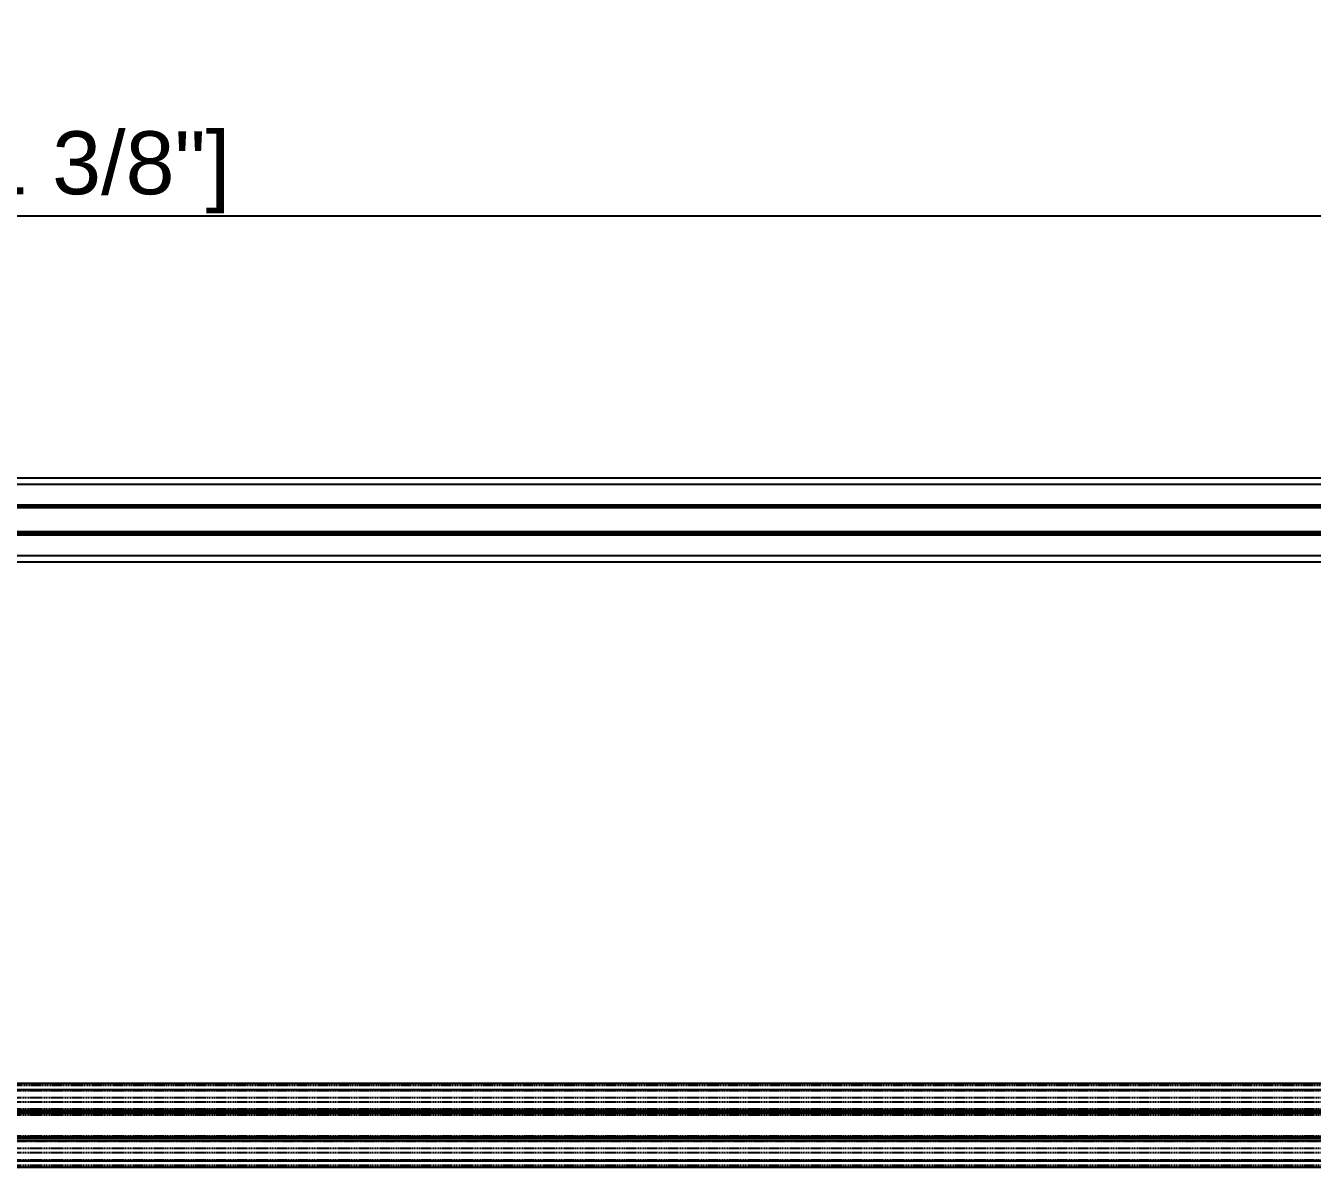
# Model space of a CAD drawing. Header units: millimetres. Extents: x 620 to 19791, y 2539 to 6969.
# Drawn here: x 12400.8 to 12707.1, y 3177.9 to 3449.7 of the extents above; entities that cross this region are included whole.
import ezdxf

# ---------------------------------------------------------------- set-up
doc = ezdxf.new("R2010")
doc.units = ezdxf.units.MM
doc.linetypes.add('HIDDEN', pattern=[0.2, 0.1, -0.1])
doc.layers.add('02___PRT_ALL_AXES', color=7, linetype='Continuous')
doc.layers.add('DEFAULT_2', color=8, linetype='HIDDEN')
doc.styles.get("Standard").update_dxf_attribs({"font": 'arial.ttf'})
doc.dimstyles.new('ISO-25', dxfattribs={"dimtxt": 15, "dimasz": 10, "dimexe": 1.25, "dimexo": 0.625, "dimtad": 1, "dimtxsty": 'Standard', "dimcen": 2.5, "dimadec": 0, "dimazin": 0, "dimtfac": 1, "dimtmove": 0, "dimatfit": 3, "dimfxl": 1, "dimarcsym": 0})

# ---------------------------------------------------------------- blocks, each defined once
blk = doc.blocks.new('*D42')
at = {"color": 0, "lineweight": -2, "transparency": 16777216}
for p, q in [((11900.94, 3332.71), (11900.94, 3405.74)), ((12851.44, 3332.71), (12851.44, 3405.74)), ((11910.94, 3404.49), (12841.44, 3404.49))]:
    blk.add_line(p, q, dxfattribs=at)
at = {"color": 0, "transparency": 16777216}
for points in [[(11910.94, 3406.15), (11910.94, 3402.82), (11900.94, 3404.49)], [(12841.44, 3406.15), (12841.44, 3402.82), (12851.44, 3404.49)]]:
    blk.add_solid(points, dxfattribs=at)
at = {"layer": 'Defpoints', "color": 0, "transparency": 16777216}
for p in [(12851.44, 3404.49), (11900.94, 3332.08), (12851.44, 3332.08)]:
    blk.add_point(p, dxfattribs=at)
at = {"color": 0, "lineweight": 5, "transparency": 16777216, "insert": (12376.19, 3414.82), "char_height": 15, "attachment_point": 5}
blk.add_mtext('950,5 [3\'-1 3/8"]', dxfattribs=at)
blk = doc.blocks.new('*D52')
at = {"color": 0, "lineweight": -2, "transparency": 16777216}
for p, q in [((11883.14, 3177.29), (11883.14, 3123.61)), ((12879.64, 3177.29), (12879.64, 3123.61)), ((11893.14, 3124.86), (12869.64, 3124.86))]:
    blk.add_line(p, q, dxfattribs=at)
at = {"color": 0, "transparency": 16777216}
for points in [[(11893.14, 3126.52), (11893.14, 3123.19), (11883.14, 3124.86)], [(12869.64, 3126.52), (12869.64, 3123.19), (12879.64, 3124.86)]]:
    blk.add_solid(points, dxfattribs=at)
at = {"layer": 'Defpoints', "color": 0, "transparency": 16777216}
for p in [(11883.14, 3177.92), (12879.64, 3177.92), (12879.64, 3124.86)]:
    blk.add_point(p, dxfattribs=at)
at = {"color": 0, "transparency": 16777216, "insert": (12381.39, 3135.19), "char_height": 15, "attachment_point": 5}
blk.add_mtext('996,5 [3\'-3 1/4"]', dxfattribs=at)
blk = doc.blocks.new('rsgd')
at = {"color": 30, "linetype": 'Continuous', "true_color": 0xf26722}
for p, q in [((6005.13, 3198.27), (7001.63, 3198.27)), ((6005.13, 3196.77), (7001.63, 3196.77)), ((6005.13, 3191.87), (7001.63, 3191.87)), ((6005.13, 3191.37), (7001.63, 3191.37)), ((7001.63, 3191.11), (6005.13, 3191.11)), ((7001.63, 3185.43), (6005.13, 3185.43)), ((6005.13, 3185.17), (7001.63, 3185.17)), ((6005.13, 3184.67), (7001.63, 3184.67)), ((6005.13, 3179.77), (7001.63, 3179.77)), ((6005.13, 3178.27), (7001.63, 3178.27))]:
    blk.add_line(p, q, dxfattribs=at)
at = {"layer": '02___PRT_ALL_AXES', "color": 30, "linetype": 'HIDDEN', "true_color": 0xf26722}
for p, q in [((6973.43, 3194.83), (6005.13, 3194.83)), ((6005.13, 3192.17), (6978.14, 3192.17)), ((6972.46, 3184.37), (6023.9, 3184.37))]:
    blk.add_line(p, q, dxfattribs=at)
at = {"layer": 'DEFAULT_2', "color": 30, "linetype": 'HIDDEN', "true_color": 0xf26722}
for p, q in [((6969.27, 3197.77), (6058.09, 3197.77)), ((6973.43, 3196.47), (6053.93, 3196.47)), ((7001.63, 3193.77), (6005.13, 3193.77)), ((6025.93, 3190.77), (6970.43, 3190.77)), ((6025.93, 3185.77), (6970.43, 3185.77)), ((7001.63, 3182.77), (6005.13, 3182.77)), ((7001.63, 3181.71), (6005.13, 3181.71)), ((6005.13, 3180.07), (7001.63, 3180.07)), ((6005.13, 3178.77), (7001.63, 3178.77))]:
    blk.add_line(p, q, dxfattribs=at)
blk = doc.blocks.new('ryfhgjmb')
at = {"color": 30, "linetype": 'Continuous', "true_color": 0xf26722}
for p, q in [((6005.13, 3342.43), (7001.63, 3342.43)), ((6005.13, 3340.93), (7001.63, 3340.93)), ((6058.09, 3336.03), (6969.27, 3336.03)), ((6058.47, 3335.53), (6968.88, 3335.53)), ((6058.47, 3329.33), (6968.88, 3329.33)), ((6058.09, 3328.83), (6969.27, 3328.83)), ((6005.13, 3323.93), (7001.63, 3323.93)), ((6005.13, 3322.43), (7001.63, 3322.43))]:
    blk.add_line(p, q, dxfattribs=at)
at = {"layer": '02___PRT_ALL_AXES', "color": 30, "linetype": 'Continuous', "true_color": 0xf26722}
for p, q in [((6968.72, 3335.27), (6027.64, 3335.27)), ((6968.72, 3329.59), (6027.64, 3329.59))]:
    blk.add_line(p, q, dxfattribs=at)

msp = doc.modelspace()

# ---------------------------------------------------------------- block references
for name in ['ryfhgjmb', 'rsgd']:
    msp.add_blockref(name, (5878.01433, -0.35097))

# ---------------------------------------------------------------- dimensions: what is measured, and where the dimension line sits
at = {"lineweight": 5}
dim = msp.add_linear_dim(base=(12851.44233, 3404.48735), p1=(11900.94233, 3332.08025), p2=(12851.44233, 3332.08025), dimstyle='ISO-25', dxfattribs=at)
dim.commit()
dim.dimension.update_dxf_attribs({"geometry": '*D42', "text_midpoint": (12376.19233, 3404.48735), "dimtype": 160})
dim = msp.add_linear_dim(base=(12879.64233, 3124.85749), p1=(11883.14233, 3177.91795), p2=(12879.64233, 3177.91795), dimstyle='ISO-25')
dim.commit()
dim.dimension.update_dxf_attribs({"geometry": '*D52', "text_midpoint": (12381.39233, 3135.19258)})

doc.saveas('drawing.dxf')
